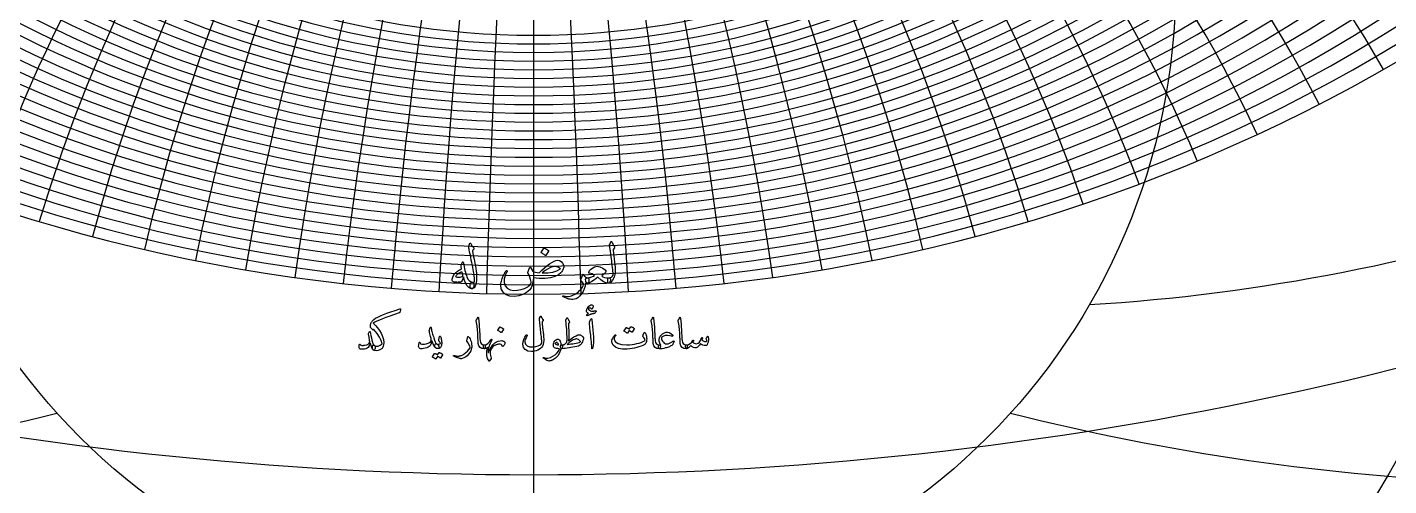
# Model space of a CAD drawing. Header units: millimetres. Extents: x -256 to 256, y -256 to 260.
# Drawn here: x -84.4 to 142.5, y -83.7 to -7.3 of the extents above; entities that cross this region are included whole.
import ezdxf

# ---------------------------------------------------------------- set-up
doc = ezdxf.new("R2010")
doc.units = ezdxf.units.MM
for name, color, linetype in [('CUT_OUTER', 1, 'Continuous'), ('ENGRAVE', 7, 'Continuous'), ('ENGRAVE_FINE', 8, 'Continuous'), ('TEXT', 5, 'Continuous')]:
    doc.layers.add(name, color=color, linetype=linetype)

msp = doc.modelspace()

# ---------------------------------------------------------------- linework, layer by layer
at = {"layer": 'CUT_OUTER'}
msp.add_arc((0, 0), 256.05, 91.4063, 88.5938, dxfattribs=at)
at = {"layer": 'ENGRAVE'}
msp.add_lwpolyline([(0, -252.2), (0, 252.2)], dxfattribs=at)
for radius in [252.2, 164.25, 106.97]:
    msp.add_circle((0, 0), radius, dxfattribs=at)
for centre, radius, start, end in [((0, 135.06), 149.43, 145.2034, 34.7966), ((0, 146.95), 168.57, 164.0746, 15.9254), ((0, 161.64), 190.6, 178.9302, 1.0698), ((0, 180.06), 216.47, 191.6021, 348.3979), ((0, 203.63), 247.64, 202.8645, 337.1355), ((0, 234.57), 286.36, 213.1288, 326.8712), ((72.49, 270.52), 324.68, 273.5544, 303.6088), ((-174.32, 301.92), 385.39, 260.2041, 284.2476), ((174.32, 301.92), 385.39, 255.7524, 279.7959)]:
    msp.add_arc(centre, radius, start, end, dxfattribs=at)
at = {"layer": 'ENGRAVE_FINE'}
for centre, radius, start, end in [((-2291.87, -115.01), 2300.62, 1.5774, 9.16316), ((-2291.87, -115.01), 2300.62, 1.5774, 9.16316), ((2291.87, -115.01), 2300.62, 170.83684, 178.4226), ((2291.87, -115.01), 2300.62, 170.83684, 178.4226), ((-1137.16, -115.01), 1154.71, 3.16021, 18.36487), ((-1137.16, -115.01), 1154.71, 3.16021, 18.36487), ((1137.16, -115.01), 1154.71, 161.63513, 176.83979), ((1137.16, -115.01), 1154.71, 161.63513, 176.83979), ((-748.32, -115.01), 774.72, 4.75395, 27.64455), ((-748.32, -115.01), 774.72, 4.75395, 27.64455), ((748.32, -115.01), 774.72, 152.35545, 175.24605), ((748.32, -115.01), 774.72, 152.35545, 175.24605), ((0, 127.12), 135.73, 122.7577, 57.2423), ((0, 128.99), 139.04, 129.6118, 50.3882), ((-550.9, -115.01), 586.26, 6.36424, 37.04325), ((-550.9, -115.01), 586.26, 6.36424, 37.04325), ((550.9, -115.01), 586.26, 142.95675, 173.63576), ((550.9, -115.01), 586.26, 142.95675, 173.63576), ((0, 130.94), 142.42, 135.4246, 44.5754), ((-430, -115.01), 474.45, 7.9969, 46.6044), ((-430, -115.01), 474.45, 7.9969, 46.6044), ((430, -115.01), 474.45, 133.3956, 172.0031), ((430, -115.01), 474.45, 133.3956, 172.0031), ((0, 132.96), 145.88, 140.558, 39.442), ((-347.3, -115.01), 401.03, 9.6582, 56.3745), ((-347.3, -115.01), 401.03, 9.6582, 56.3745), ((347.3, -115.01), 401.03, 123.6255, 170.3418), ((347.3, -115.01), 401.03, 123.6255, 170.3418), ((0, 137.25), 153.06, 149.4763, 30.5237), ((0, 139.53), 156.79, 153.4529, 26.5471), ((-286.36, -115.01), 349.58, 11.3546, 66.4028), ((-286.36, -115.01), 349.58, 11.3546, 66.4028), ((286.36, -115.01), 349.58, 113.5972, 168.6454), ((286.36, -115.01), 349.58, 113.5972, 168.6454), ((0, 141.9), 160.61, 157.1869, 22.8131), ((0, 144.37), 164.54, 160.7175, 19.2825), ((-238.96, -115.01), 311.94, 13.0932, 76.741), ((-238.96, -115.01), 311.94, 13.0932, 76.741), ((238.96, -115.01), 311.94, 103.259, 166.9068), ((238.96, -115.01), 311.94, 103.259, 166.9068), ((0, 149.64), 172.72, 167.2813, 12.7187), ((0, 152.44), 176.99, 170.3564, 9.6436), ((0, 155.37), 181.39, 173.3149, 6.6851), ((0, 158.44), 185.92, 176.1693, 3.8307), ((-200.51, -115.01), 283.57, 14.8815, 87.4409), ((-200.51, -115.01), 283.57, 14.8815, 87.4409), ((200.51, -115.01), 283.57, 92.5591, 165.1185), ((200.51, -115.01), 283.57, 92.5591, 165.1185), ((0, 164.99), 195.43, 181.6065, 358.3935), ((0, 168.49), 200.42, 184.2056, 355.7944), ((0, 172.17), 205.58, 186.7342, 353.2658), ((-168.25, -115.01), 261.75, 16.7281, 98.5498), ((-168.25, -115.01), 261.75, 16.7281, 98.5498), ((168.25, -115.01), 261.75, 81.4502, 163.2719), ((168.25, -115.01), 261.75, 81.4502, 163.2719), ((0, 176.02), 210.93, 189.1981, 350.8019), ((-140.4, -115.01), 244.78, 18.6422, 110.1009), ((-140.4, -115.01), 244.78, 18.6422, 110.1009), ((0, 184.31), 222.23, 193.9508, 346.0492), ((140.4, -115.01), 244.78, 69.8991, 161.3578), ((140.4, -115.01), 244.78, 69.8991, 161.3578), ((0, 188.77), 228.2, 196.2481, 343.7519), ((0, 193.47), 234.42, 198.4974, 341.5026), ((-115.77, -115.01), 231.53, 20.6341, 122.0977), ((-115.77, -115.01), 231.53, 20.6341, 122.0977), ((115.77, -115.01), 231.53, 57.9023, 159.3659), ((115.77, -115.01), 231.53, 57.9023, 159.3659), ((0, 198.41), 240.89, 200.702, 339.298), ((-93.5, -115.01), 221.24, 22.7154, 127.3365), ((-93.5, -115.01), 221.24, 22.7154, 127.3365), ((93.5, -115.01), 221.24, 52.6635, 157.2846), ((93.5, -115.01), 221.24, 52.6635, 157.2846), ((0, 209.14), 254.69, 204.9876, 335.0124), ((-72.98, -115.01), 213.38, 24.8995, 131.5166), ((-72.98, -115.01), 213.38, 24.8995, 131.5166), ((72.98, -115.01), 213.38, 48.4834, 155.1005), ((72.98, -115.01), 213.38, 48.4834, 155.1005), ((0, 214.96), 262.06, 207.0736, 332.9264), ((-53.73, -115.01), 207.59, 27.2013, 135.324), ((-53.73, -115.01), 207.59, 27.2013, 135.324), ((53.73, -115.01), 207.59, 44.676, 152.7987), ((53.73, -115.01), 207.59, 44.676, 152.7987), ((0, 221.12), 269.77, 209.1245, 330.8755), ((-35.36, -115.01), 203.61, 29.6381, 138.8117), ((-35.36, -115.01), 203.61, 29.6381, 138.8117), ((35.36, -115.01), 203.61, 41.1883, 150.3619), ((35.36, -115.01), 203.61, 41.1883, 150.3619), ((-17.54, -115.01), 201.28, 32.2299, 142.0245), ((-17.54, -115.01), 201.28, 32.2299, 142.0245), ((17.54, -115.01), 201.28, 37.9755, 147.7701), ((17.54, -115.01), 201.28, 37.9755, 147.7701), ((0, 227.65), 277.86, 211.1423, 328.8577), ((0, 508.57), 590.46, 244.85831, 295.14169)]:
    msp.add_arc(centre, radius, start, end, dxfattribs=at)
at = {"layer": 'TEXT'}
for points in [[(12.65, -43.55), (12.72, -43.39), (12.77, -43.27), (12.81, -43.17), (12.83, -43.11), (12.84, -43.08), (12.87, -43.05), (12.89, -43.03), (12.92, -43.03), (12.96, -43.03), (12.99, -43.05), (13.01, -43.08), (13.03, -43.12), (13.11, -43.33), (13.21, -43.52), (13.32, -43.68), (13.45, -43.83), (13.48, -43.88), (13.49, -43.93), (13.48, -43.99), (13.44, -44.05), (13.22, -44.35), (13.24, -44.49), (13.25, -44.62), (13.27, -44.75), (13.28, -44.88), (13.3, -45), (13.31, -45.12), (13.33, -45.24), (13.34, -45.36), (13.47, -46.45), (13.56, -47.3), (13.59, -47.91), (13.56, -48.28), (13.38, -48.96), (13.14, -49.47), (12.85, -49.79), (12.5, -49.94), (12.49, -49.94), (12.48, -49.94), (12.47, -49.94), (12.46, -49.94), (12.4, -49.88), (12.37, -49.76), (12.35, -49.56), (12.35, -49.3), (12.36, -49.2), (12.39, -49.13), (12.43, -49.08), (12.5, -49.07), (12.74, -49.02), (12.95, -48.93), (13.11, -48.8), (13.23, -48.63), (13.23, -48.43), (13.21, -48.2), (13.19, -47.94), (13.16, -47.65), (13.13, -47.34), (13.09, -47), (13.04, -46.64), (12.99, -46.25), (12.95, -45.87), (12.9, -45.52), (12.86, -45.22), (12.83, -44.95), (12.8, -44.73), (12.77, -44.54), (12.75, -44.39), (12.74, -44.28), (12.64, -43.72), (12.64, -43.67), (12.64, -43.62), (12.65, -43.58), (12.65, -43.55)], [(-10.69, -43.37), (-10.67, -43.32), (-10.65, -43.29), (-10.62, -43.27), (-10.58, -43.26), (-10.55, -43.27), (-10.52, -43.28), (-10.5, -43.31), (-10.48, -43.35), (-10.39, -43.54), (-10.29, -43.72), (-10.17, -43.87), (-10.03, -44), (-9.99, -44.05), (-9.97, -44.11), (-9.98, -44.18), (-10.01, -44.26), (-10.04, -44.3), (-10.06, -44.33), (-10.09, -44.37), (-10.11, -44.41), (-10.14, -44.45), (-10.16, -44.49), (-10.19, -44.53), (-10.21, -44.57), (-10.21, -44.66), (-10.16, -44.92), (-10.08, -45.35), (-9.95, -45.95), (-9.88, -46.28), (-9.82, -46.59), (-9.76, -46.88), (-9.71, -47.15), (-9.67, -47.39), (-9.63, -47.62), (-9.6, -47.83), (-9.58, -48.01), (-9.56, -48.19), (-9.54, -48.36), (-9.53, -48.53), (-9.53, -48.71), (-9.52, -48.88), (-9.53, -49.06), (-9.53, -49.24), (-9.54, -49.41), (-9.6, -50.01), (-9.74, -50.45), (-9.94, -50.73), (-10.2, -50.86), (-10.34, -50.86), (-10.44, -50.82), (-10.52, -50.74), (-10.57, -50.62), (-10.6, -50.48), (-10.6, -50.34), (-10.58, -50.2), (-10.53, -50.05), (-10.47, -49.92), (-10.4, -49.83), (-10.33, -49.78), (-10.24, -49.77), (-10.18, -49.78), (-10.12, -49.78), (-10.07, -49.78), (-10.03, -49.79), (-9.99, -49.79), (-9.95, -49.79), (-9.93, -49.78), (-9.9, -49.77), (-9.86, -49.63), (-9.85, -49.41), (-9.86, -49.12), (-9.9, -48.75), (-9.94, -48.53), (-9.98, -48.28), (-10.03, -47.99), (-10.09, -47.68), (-10.16, -47.33), (-10.23, -46.95), (-10.31, -46.53), (-10.4, -46.09), (-10.49, -45.65), (-10.56, -45.26), (-10.63, -44.93), (-10.69, -44.65), (-10.74, -44.43), (-10.77, -44.26), (-10.8, -44.14), (-10.81, -44.07), (-10.83, -43.99), (-10.83, -43.9), (-10.81, -43.8), (-10.79, -43.7), (-10.77, -43.64), (-10.75, -43.59), (-10.74, -43.55), (-10.72, -43.51), (-10.71, -43.47), (-10.7, -43.43), (-10.69, -43.4), (-10.69, -43.37)], [(1.7, -44.12), (1.71, -44.11), (1.73, -44.1), (1.75, -44.1), (1.78, -44.1), (1.96, -44.18), (2.14, -44.27), (2.31, -44.38), (2.46, -44.51), (2.48, -44.53), (2.48, -44.55), (2.48, -44.57), (2.47, -44.59), (2.02, -45.32), (2, -45.34), (1.98, -45.34), (1.95, -45.33), (1.92, -45.31), (1.89, -45.29), (1.85, -45.26), (1.79, -45.22), (1.72, -45.18), (1.63, -45.12), (1.52, -45.05), (1.39, -44.97), (1.24, -44.89), (1.22, -44.87), (1.21, -44.86), (1.21, -44.84), (1.22, -44.83)], [(-11.14, -48.91), (-10.98, -49.26), (-10.77, -49.52), (-10.52, -49.69), (-10.23, -49.77), (-10.15, -49.8), (-10.09, -49.85), (-10.04, -49.94), (-10.01, -50.06), (-10, -50.13), (-10, -50.19), (-9.99, -50.26), (-9.99, -50.32), (-9.99, -50.39), (-10, -50.46), (-10.01, -50.53), (-10.03, -50.6), (-10.07, -50.71), (-10.11, -50.79), (-10.15, -50.84), (-10.2, -50.87), (-10.37, -50.87), (-10.52, -50.84), (-10.67, -50.78), (-10.81, -50.69), (-11.09, -50.41), (-11.33, -50.01), (-11.54, -49.5), (-11.7, -48.88), (-11.8, -49.25), (-11.91, -49.52), (-12.03, -49.7), (-12.17, -49.77), (-12.24, -49.79), (-12.32, -49.8), (-12.41, -49.81), (-12.49, -49.81), (-12.59, -49.81), (-12.68, -49.82), (-12.79, -49.81), (-12.9, -49.81), (-13.09, -49.8), (-13.25, -49.78), (-13.36, -49.75), (-13.42, -49.71), (-13.52, -49.61), (-13.58, -49.51), (-13.6, -49.4), (-13.58, -49.29), (-13.46, -48.95), (-13.35, -48.68), (-13.26, -48.49), (-13.19, -48.38), (-13.08, -48.27), (-12.97, -48.16), (-12.84, -48.06), (-12.7, -47.95), (-12.55, -47.85), (-12.39, -47.75), (-12.21, -47.66), (-12.02, -47.57), (-12.08, -47.18), (-12.09, -47.13), (-12.09, -47.09), (-12.09, -47.05), (-12.1, -47.01), (-12.1, -46.98), (-12.1, -46.95), (-12.09, -46.93), (-12.08, -46.91), (-11.89, -46.45), (-11.85, -46.39), (-11.81, -46.4), (-11.77, -46.46), (-11.72, -46.59), (-11.67, -46.92), (-11.61, -47.24), (-11.54, -47.55), (-11.47, -47.85), (-11.39, -48.13), (-11.31, -48.4), (-11.23, -48.66), (-11.14, -48.91)], [(3.96, -46.13), (4.3, -46.18), (4.59, -46.34), (4.82, -46.61), (5.01, -46.99), (5.03, -47.13), (5.01, -47.29), (4.96, -47.47), (4.87, -47.66), (4.77, -47.85), (4.68, -48.01), (4.6, -48.13), (4.52, -48.22), (4.1, -48.57), (3.53, -48.84), (2.8, -49.04), (1.93, -49.15), (1.41, -49.18), (0.9, -49.17), (0.42, -49.12), (-0.03, -49.04), (-0.14, -49.75), (-0.28, -50.32), (-0.45, -50.75), (-0.65, -51.04), (-1.18, -51.49), (-1.79, -51.83), (-2.46, -52.05), (-3.21, -52.15), (-4, -52.12), (-4.62, -51.89), (-5.09, -51.47), (-5.4, -50.87), (-5.43, -50.77), (-5.45, -50.67), (-5.47, -50.57), (-5.48, -50.46), (-5.49, -50.35), (-5.49, -50.24), (-5.48, -50.12), (-5.46, -50), (-5.43, -49.79), (-5.39, -49.59), (-5.33, -49.38), (-5.27, -49.18), (-5.2, -48.98), (-5.12, -48.78), (-5.03, -48.59), (-4.93, -48.41), (-4.89, -48.33), (-4.84, -48.26), (-4.8, -48.19), (-4.76, -48.13), (-4.72, -48.07), (-4.68, -48.01), (-4.65, -47.96), (-4.61, -47.9), (-4.59, -47.88), (-4.56, -47.86), (-4.53, -47.85), (-4.5, -47.86), (-4.47, -47.87), (-4.45, -47.88), (-4.44, -47.9), (-4.43, -47.92), (-4.42, -47.95), (-4.43, -47.98), (-4.43, -48.01), (-4.45, -48.04), (-4.52, -48.15), (-4.58, -48.27), (-4.65, -48.39), (-4.71, -48.53), (-4.83, -48.89), (-4.91, -49.23), (-4.94, -49.54), (-4.92, -49.84), (-4.74, -50.4), (-4.41, -50.81), (-3.93, -51.07), (-3.3, -51.17), (-2.7, -51.14), (-2.11, -51.02), (-1.54, -50.82), (-0.98, -50.54), (-0.81, -50.42), (-0.67, -50.27), (-0.55, -50.1), (-0.45, -49.91), (-0.44, -49.88), (-0.43, -49.85), (-0.43, -49.81), (-0.44, -49.76), (-0.53, -49.33), (-0.64, -48.95), (-0.77, -48.62), (-0.93, -48.35), (-0.97, -48.3), (-0.98, -48.26), (-0.99, -48.22), (-0.98, -48.19), (-0.68, -47.39), (-0.64, -47.33), (-0.6, -47.31), (-0.56, -47.32), (-0.52, -47.36), (-0.16, -47.97), (0.03, -48.06), (0.28, -48.13), (0.58, -48.18), (0.93, -48.2), (1.36, -47.79), (1.78, -47.41), (2.2, -47.06), (2.63, -46.74), (3.03, -46.48), (3.39, -46.29), (3.7, -46.17), (3.96, -46.13)], [(4.44, -47.57), (4.14, -47.34), (3.83, -47.2), (3.51, -47.16), (3.17, -47.2), (2.8, -47.33), (2.39, -47.54), (1.91, -47.84), (1.39, -48.21), (2.35, -48.22), (3.17, -48.11), (3.87, -47.89), (4.44, -47.57)], [(12.5, -49.07), (12.64, -49.09), (12.74, -49.15), (12.79, -49.26), (12.79, -49.4), (12.74, -49.63), (12.68, -49.8), (12.6, -49.9), (12.5, -49.94), (12.05, -49.9), (11.61, -49.72), (11.16, -49.4), (10.71, -48.94), (10.14, -49.38), (9.66, -49.69), (9.27, -49.88), (8.96, -49.94), (8.85, -49.91), (8.77, -49.85), (8.7, -49.73), (8.66, -49.57), (8.64, -49.36), (8.69, -49.2), (8.79, -49.1), (8.96, -49.07), (9.11, -49.05), (9.25, -49.03), (9.4, -48.99), (9.54, -48.95), (9.68, -48.9), (9.82, -48.83), (9.96, -48.76), (10.1, -48.67), (9.93, -48.53), (9.73, -48.42), (9.49, -48.34), (9.22, -48.28), (9.19, -48.27), (9.18, -48.25), (9.17, -48.22), (9.17, -48.18), (9.22, -48.03), (9.31, -47.86), (9.47, -47.68), (9.67, -47.49), (10.1, -47.23), (10.56, -47.14), (11.04, -47.21), (11.54, -47.44), (11.75, -47.59), (11.9, -47.74), (11.99, -47.88), (12, -48.02), (11.95, -48.17), (11.82, -48.34), (11.61, -48.52), (11.33, -48.72), (11.53, -48.87), (11.79, -48.98), (12.12, -49.04), (12.5, -49.07)], [(-11.93, -48.07), (-12, -48.09), (-12.07, -48.11), (-12.14, -48.14), (-12.22, -48.17), (-12.3, -48.2), (-12.38, -48.24), (-12.46, -48.28), (-12.54, -48.33), (-12.62, -48.38), (-12.69, -48.43), (-12.76, -48.49), (-12.83, -48.55), (-12.89, -48.62), (-12.94, -48.69), (-12.99, -48.76), (-13.03, -48.83), (-12.81, -48.93), (-12.55, -48.97), (-12.26, -48.95), (-11.94, -48.86), (-11.89, -48.83), (-11.85, -48.77), (-11.83, -48.69), (-11.82, -48.58)], [(7.86, -49.34), (8.16, -48.56), (8.2, -48.5), (8.23, -48.47), (8.26, -48.47), (8.29, -48.5), (8.37, -48.64), (8.45, -48.76), (8.52, -48.85), (8.6, -48.93), (8.68, -48.99), (8.77, -49.03), (8.86, -49.06), (8.97, -49.07), (9.07, -49.09), (9.14, -49.17), (9.18, -49.31), (9.2, -49.49), (9.18, -49.68), (9.14, -49.82), (9.07, -49.9), (8.97, -49.94), (8.89, -49.94), (8.81, -49.94), (8.73, -49.94), (8.65, -49.94), (8.63, -49.94), (8.62, -49.95), (8.61, -49.97), (8.6, -50), (8.55, -50.45), (8.42, -50.9), (8.22, -51.33), (7.94, -51.75), (7.63, -52.11), (7.33, -52.38), (7.05, -52.55), (6.77, -52.63), (6.51, -52.65), (6.27, -52.65), (6.05, -52.63), (5.86, -52.6), (5.76, -52.57), (5.66, -52.54), (5.55, -52.5), (5.44, -52.46), (5.32, -52.42), (5.19, -52.36), (5.06, -52.3), (4.92, -52.23), (4.89, -52.21), (4.86, -52.2), (4.84, -52.18), (4.83, -52.15), (4.83, -52.12), (4.83, -52.1), (4.84, -52.08), (4.85, -52.07), (4.87, -52.05), (4.9, -52.05), (4.92, -52.05), (4.95, -52.06), (5.25, -52.12), (5.54, -52.15), (5.81, -52.15), (6.05, -52.11), (6.3, -52.05), (6.54, -51.96), (6.77, -51.85), (7, -51.72), (7.22, -51.57), (7.44, -51.39), (7.65, -51.2), (7.86, -50.98), (8.02, -50.78), (8.15, -50.59), (8.24, -50.39), (8.3, -50.2), (8.28, -50.06), (8.21, -49.91), (8.08, -49.73), (7.9, -49.54), (7.87, -49.5), (7.85, -49.45), (7.85, -49.4), (7.86, -49.34)], [(-22.33, -54.24), (-22.25, -54.23), (-22.21, -54.24), (-22.19, -54.29), (-22.2, -54.38), (-22.27, -54.7), (-22.3, -54.78), (-22.33, -54.84), (-22.36, -54.89), (-22.41, -54.91), (-23.22, -55.18), (-23.96, -55.43), (-24.62, -55.67), (-25.21, -55.89), (-25.71, -56.1), (-26.14, -56.29), (-26.48, -56.46), (-26.75, -56.63), (-26.37, -56.99), (-26.03, -57.39), (-25.73, -57.82), (-25.45, -58.3), (-25.2, -58.85), (-25.05, -59.36), (-24.99, -59.83), (-25.02, -60.26), (-25.07, -60.45), (-25.13, -60.61), (-25.2, -60.73), (-25.28, -60.82), (-25.62, -61.05), (-25.95, -61.19), (-26.27, -61.24), (-26.57, -61.18), (-26.7, -61.12), (-26.8, -61.01), (-26.86, -60.86), (-26.89, -60.66), (-26.89, -60.51), (-26.86, -60.39), (-26.81, -60.32), (-26.74, -60.28), (-26.7, -60.29), (-26.65, -60.3), (-26.6, -60.32), (-26.53, -60.36), (-26.25, -60.45), (-25.94, -60.43), (-25.61, -60.3), (-25.25, -60.05), (-25.41, -59.5), (-25.69, -58.93), (-26.09, -58.32), (-26.62, -57.68), (-26.63, -57.67), (-26.65, -57.67), (-26.66, -57.67), (-26.68, -57.69), (-26.76, -57.75), (-26.78, -57.76), (-26.8, -57.77), (-26.82, -57.76), (-26.84, -57.74), (-27.19, -57.35), (-27.2, -57.32), (-27.2, -57.25), (-27.2, -57.15), (-27.19, -57), (-27.18, -56.85), (-27.16, -56.72), (-27.13, -56.63), (-27.1, -56.55), (-27.05, -56.46), (-27, -56.38), (-26.94, -56.3), (-26.89, -56.23), (-26.83, -56.16), (-26.77, -56.1), (-26.71, -56.05), (-26.65, -56), (-26.36, -55.8), (-25.99, -55.6), (-25.55, -55.39), (-25.05, -55.18), (-24.47, -54.96), (-23.83, -54.72), (-23.11, -54.49), (-22.33, -54.24)], [(10.14, -54.99), (10.04, -55.01), (9.96, -55.03), (9.88, -55.04), (9.8, -55.06), (9.74, -55.07), (9.68, -55.09), (9.62, -55.1), (9.58, -55.12), (9.54, -55.13), (9.48, -55.15), (9.42, -55.18), (9.35, -55.21), (9.27, -55.24), (9.18, -55.28), (9.08, -55.32), (8.97, -55.37), (8.93, -55.39), (8.89, -55.39), (8.86, -55.37), (8.83, -55.34), (8.82, -55.27), (8.86, -55.19), (8.96, -55.09), (9.12, -54.99), (9, -54.92), (8.91, -54.84), (8.84, -54.77), (8.81, -54.68), (8.8, -54.52), (8.84, -54.35), (8.93, -54.16), (9.06, -53.96), (9.21, -53.78), (9.37, -53.66), (9.54, -53.59), (9.7, -53.58), (9.8, -53.6), (9.86, -53.65), (9.9, -53.73), (9.9, -53.83), (9.88, -53.93), (9.86, -54.03), (9.82, -54.12), (9.77, -54.2), (9.72, -54.26), (9.68, -54.28), (9.63, -54.28), (9.6, -54.24), (9.55, -54.18), (9.5, -54.14), (9.44, -54.11), (9.38, -54.1), (9.31, -54.1), (9.25, -54.12), (9.2, -54.14), (9.15, -54.19), (9.12, -54.24), (9.11, -54.29), (9.12, -54.33), (9.16, -54.38), (9.29, -54.48), (9.46, -54.55), (9.65, -54.6), (9.87, -54.62), (9.89, -54.62), (9.91, -54.61), (9.94, -54.61), (9.96, -54.61), (9.99, -54.6), (10.02, -54.59), (10.05, -54.59), (10.09, -54.58), (10.13, -54.57), (10.16, -54.57), (10.19, -54.56), (10.22, -54.55), (10.24, -54.55), (10.26, -54.55), (10.28, -54.54), (10.3, -54.54), (10.33, -54.55), (10.35, -54.56), (10.37, -54.57), (10.39, -54.59), (10.39, -54.62), (10.4, -54.64), (10.4, -54.66), (10.39, -54.67), (10.32, -54.81), (10.26, -54.9), (10.2, -54.97), (10.14, -54.99)], [(-9.33, -55.66), (-9.31, -55.64), (-9.3, -55.62), (-9.29, -55.62), (-9.28, -55.62), (-9.26, -55.63), (-9.24, -55.66), (-9.23, -55.7), (-9.22, -55.77), (-9.16, -56.31), (-9.11, -56.81), (-9.07, -57.27), (-9.04, -57.69), (-9.03, -58.05), (-9.01, -58.37), (-9, -58.66), (-8.98, -58.91), (-8.97, -59.12), (-8.96, -59.29), (-8.95, -59.42), (-8.95, -59.52), (-8.88, -59.82), (-8.74, -60.03), (-8.52, -60.17), (-8.22, -60.23), (-8.14, -60.26), (-8.09, -60.31), (-8.06, -60.39), (-8.07, -60.5), (-8.11, -60.67), (-8.14, -60.79), (-8.18, -60.86), (-8.22, -60.89), (-8.64, -60.83), (-8.95, -60.67), (-9.15, -60.39), (-9.24, -60), (-9.25, -59.82), (-9.27, -59.63), (-9.28, -59.44), (-9.29, -59.26), (-9.3, -59.07), (-9.3, -58.88), (-9.31, -58.69), (-9.32, -58.51), (-9.33, -58.15), (-9.35, -57.82), (-9.38, -57.54), (-9.41, -57.28), (-9.44, -57.04), (-9.48, -56.78), (-9.53, -56.51), (-9.58, -56.22), (-9.59, -56.17), (-9.59, -56.12), (-9.58, -56.08), (-9.56, -56.04)], [(1.11, -55.49), (1.12, -55.46), (1.14, -55.45), (1.16, -55.44), (1.18, -55.44), (1.21, -55.44), (1.23, -55.45), (1.24, -55.47), (1.26, -55.5), (1.32, -55.67), (1.4, -55.81), (1.47, -55.93), (1.55, -56.03), (1.58, -56.07), (1.58, -56.11), (1.57, -56.15), (1.55, -56.21), (1.53, -56.23), (1.51, -56.25), (1.5, -56.28), (1.48, -56.3), (1.47, -56.32), (1.45, -56.34), (1.44, -56.36), (1.43, -56.37), (1.41, -56.4), (1.4, -56.43), (1.39, -56.47), (1.39, -56.52), (1.39, -56.64), (1.41, -56.78), (1.42, -56.93), (1.44, -57.09), (1.46, -57.26), (1.48, -57.44), (1.5, -57.63), (1.52, -57.84), (1.55, -58.04), (1.58, -58.24), (1.6, -58.42), (1.61, -58.58), (1.63, -58.74), (1.64, -58.88), (1.65, -59.02), (1.66, -59.14), (1.67, -59.5), (1.64, -59.84), (1.57, -60.16), (1.47, -60.47), (1.36, -60.64), (1.2, -60.81), (0.98, -60.96), (0.7, -61.1), (0.4, -61.21), (0.12, -61.29), (-0.14, -61.34), (-0.38, -61.35), (-1, -61.27), (-1.44, -61.04), (-1.7, -60.66), (-1.79, -60.13), (-1.76, -59.74), (-1.66, -59.36), (-1.49, -58.98), (-1.24, -58.62), (-1.22, -58.59), (-1.2, -58.58), (-1.18, -58.58), (-1.16, -58.58), (-1.14, -58.59), (-1.12, -58.6), (-1.11, -58.61), (-1.1, -58.63), (-1.1, -58.65), (-1.1, -58.68), (-1.11, -58.7), (-1.12, -58.72), (-1.28, -59.05), (-1.4, -59.32), (-1.46, -59.55), (-1.47, -59.73), (-1.35, -60.12), (-1.09, -60.39), (-0.69, -60.55), (-0.15, -60.58), (0.34, -60.53), (0.76, -60.41), (1.1, -60.21), (1.37, -59.95), (1.37, -59.82), (1.36, -59.68), (1.34, -59.51), (1.32, -59.32), (1.3, -59.1), (1.27, -58.87), (1.24, -58.61), (1.2, -58.33), (1.17, -58.04), (1.14, -57.76), (1.1, -57.48), (1.07, -57.21), (1.05, -56.94), (1.02, -56.67), (1, -56.41), (0.98, -56.15), (0.95, -55.91), (0.95, -55.88), (0.96, -55.85), (0.96, -55.83), (0.97, -55.81)], [(5.54, -55.75), (5.56, -55.73), (5.57, -55.72), (5.58, -55.71), (5.6, -55.71), (5.61, -55.72), (5.62, -55.73), (5.64, -55.75), (5.65, -55.77), (5.69, -55.87), (5.74, -55.96), (5.78, -56.04), (5.82, -56.12), (5.85, -56.19), (5.89, -56.25), (5.93, -56.3), (5.96, -56.34), (5.98, -56.37), (5.99, -56.41), (5.98, -56.44), (5.96, -56.48), (5.81, -56.66), (5.8, -56.69), (5.78, -56.73), (5.78, -56.77), (5.78, -56.82), (5.8, -57.16), (5.82, -57.46), (5.84, -57.72), (5.85, -57.94), (5.86, -58.12), (5.87, -58.26), (5.87, -58.36), (5.87, -58.42), (5.87, -58.6), (5.87, -58.76), (5.86, -58.92), (5.85, -59.07), (5.83, -59.21), (5.82, -59.34), (5.8, -59.47), (5.78, -59.58), (6.27, -59.2), (6.7, -58.91), (7.06, -58.71), (7.35, -58.59), (7.48, -58.56), (7.6, -58.55), (7.7, -58.56), (7.8, -58.58), (7.92, -58.65), (8.04, -58.75), (8.16, -58.89), (8.27, -59.07), (8.28, -59.12), (8.29, -59.17), (8.29, -59.22), (8.27, -59.28), (8.2, -59.51), (8.12, -59.72), (8.02, -59.92), (7.9, -60.11), (7.79, -60.23), (7.64, -60.34), (7.44, -60.43), (7.19, -60.5), (6.86, -60.58), (6.54, -60.64), (6.21, -60.7), (5.89, -60.75), (5.57, -60.8), (5.25, -60.84), (4.94, -60.87), (4.63, -60.89), (4.6, -60.88), (4.56, -60.85), (4.53, -60.8), (4.51, -60.73), (4.48, -60.64), (4.47, -60.56), (4.47, -60.48), (4.48, -60.4), (4.5, -60.33), (4.53, -60.28), (4.57, -60.25), (4.63, -60.23), (4.7, -60.23), (4.77, -60.22), (4.84, -60.22), (4.9, -60.21), (4.96, -60.21), (5.01, -60.2), (5.06, -60.19), (5.11, -60.19), (5.52, -59.8), (5.52, -59.78), (5.52, -59.76), (5.53, -59.73), (5.53, -59.7), (5.53, -59.66), (5.54, -59.62), (5.54, -59.57), (5.55, -59.52), (5.55, -59.47), (5.55, -59.41), (5.55, -59.34), (5.55, -59.27), (5.55, -59.2), (5.55, -59.12), (5.55, -59.05), (5.55, -58.96), (5.55, -58.87), (5.55, -58.76), (5.54, -58.63), (5.54, -58.48), (5.53, -58.32), (5.52, -58.14), (5.51, -57.94), (5.49, -57.73), (5.46, -57.26), (5.43, -56.88), (5.41, -56.61), (5.39, -56.43), (5.37, -56.32), (5.35, -56.23), (5.35, -56.17), (5.35, -56.14), (5.37, -56.08), (5.39, -56.02), (5.42, -55.97), (5.44, -55.92), (5.46, -55.88), (5.49, -55.83), (5.51, -55.79), (5.54, -55.75)], [(9.48, -56.02), (9.55, -55.89), (9.6, -55.84), (9.65, -55.88), (9.68, -56.01), (9.84, -57.79), (9.94, -58.88), (9.96, -59.75), (9.91, -60.4), (9.78, -60.84), (9.75, -60.87), (9.73, -60.89), (9.71, -60.89), (9.7, -60.88), (9.68, -60.86), (9.68, -60.83), (9.67, -60.8), (9.67, -60.76), (9.67, -60.44), (9.65, -60.11), (9.62, -59.76), (9.58, -59.38), (9.57, -59.29), (9.54, -59.03), (9.49, -58.6), (9.43, -58.01), (9.27, -56.69), (9.26, -56.62), (9.27, -56.56), (9.28, -56.5), (9.3, -56.45)], [(19.84, -55.66), (19.86, -55.64), (19.87, -55.62), (19.88, -55.62), (19.89, -55.62), (19.91, -55.63), (19.93, -55.66), (19.94, -55.7), (19.95, -55.77), (20.01, -56.31), (20.06, -56.81), (20.1, -57.27), (20.13, -57.69), (20.14, -58.05), (20.16, -58.37), (20.17, -58.66), (20.19, -58.91), (20.2, -59.12), (20.21, -59.29), (20.22, -59.42), (20.22, -59.52), (20.29, -59.82), (20.43, -60.03), (20.65, -60.17), (20.95, -60.23), (21.03, -60.26), (21.08, -60.31), (21.11, -60.39), (21.1, -60.5), (21.07, -60.67), (21.03, -60.79), (20.99, -60.86), (20.95, -60.89), (20.53, -60.83), (20.22, -60.67), (20.02, -60.39), (19.93, -60), (19.92, -59.82), (19.9, -59.63), (19.89, -59.44), (19.88, -59.26), (19.87, -59.07), (19.87, -58.88), (19.86, -58.69), (19.85, -58.51), (19.84, -58.15), (19.82, -57.82), (19.79, -57.54), (19.76, -57.28), (19.73, -57.04), (19.69, -56.78), (19.64, -56.51), (19.59, -56.22), (19.58, -56.17), (19.58, -56.12), (19.59, -56.08), (19.61, -56.04)], [(24.34, -55.66), (24.35, -55.64), (24.36, -55.62), (24.38, -55.62), (24.39, -55.62), (24.4, -55.63), (24.42, -55.66), (24.43, -55.7), (24.45, -55.77), (24.5, -56.31), (24.55, -56.81), (24.59, -57.27), (24.62, -57.69), (24.64, -58.05), (24.65, -58.37), (24.67, -58.66), (24.68, -58.91), (24.69, -59.12), (24.7, -59.29), (24.71, -59.42), (24.71, -59.52), (24.78, -59.82), (24.92, -60.03), (25.14, -60.17), (25.44, -60.23), (25.52, -60.26), (25.58, -60.31), (25.6, -60.39), (25.59, -60.5), (25.56, -60.67), (25.52, -60.79), (25.48, -60.86), (25.44, -60.89), (25.02, -60.83), (24.71, -60.67), (24.51, -60.39), (24.42, -60), (24.41, -59.82), (24.4, -59.63), (24.39, -59.44), (24.38, -59.26), (24.37, -59.07), (24.36, -58.88), (24.35, -58.69), (24.34, -58.51), (24.33, -58.15), (24.31, -57.82), (24.29, -57.54), (24.26, -57.28), (24.22, -57.04), (24.18, -56.78), (24.13, -56.51), (24.08, -56.22), (24.08, -56.17), (24.08, -56.12), (24.09, -56.08), (24.1, -56.04)], [(-26.73, -61.1), (-26.87, -60.95), (-27, -60.72), (-27.11, -60.41), (-27.2, -60.01), (-27.22, -59.97), (-27.23, -59.96), (-27.26, -59.99), (-27.28, -60.05), (-27.31, -60.11), (-27.33, -60.17), (-27.35, -60.24), (-27.38, -60.3), (-27.41, -60.36), (-27.44, -60.41), (-27.46, -60.47), (-27.49, -60.53), (-27.61, -60.69), (-27.77, -60.81), (-27.97, -60.9), (-28.2, -60.95), (-28.43, -60.98), (-28.63, -60.98), (-28.78, -60.97), (-28.9, -60.94), (-29.01, -60.86), (-29.08, -60.72), (-29.1, -60.52), (-29.09, -60.26), (-29.08, -60.21), (-29.06, -60.18), (-29.04, -60.16), (-29.02, -60.15), (-28.99, -60.15), (-28.96, -60.15), (-28.94, -60.16), (-28.93, -60.18), (-28.89, -60.24), (-28.83, -60.28), (-28.76, -60.31), (-28.66, -60.32), (-28.61, -60.32), (-28.55, -60.32), (-28.49, -60.32), (-28.43, -60.32), (-28.36, -60.32), (-28.29, -60.31), (-28.21, -60.3), (-28.13, -60.29), (-27.81, -60.22), (-27.57, -60.11), (-27.41, -59.97), (-27.33, -59.78), (-27.34, -59.74), (-27.34, -59.7), (-27.35, -59.65), (-27.35, -59.59), (-27.36, -59.52), (-27.37, -59.45), (-27.38, -59.37), (-27.39, -59.28), (-27.41, -59.19), (-27.42, -59.11), (-27.43, -59.03), (-27.44, -58.95), (-27.45, -58.88), (-27.47, -58.81), (-27.48, -58.75), (-27.49, -58.69), (-27.51, -58.57), (-27.52, -58.48), (-27.52, -58.41), (-27.52, -58.36), (-27.36, -58.03), (-27.35, -58.01), (-27.34, -58), (-27.32, -57.99), (-27.3, -57.99), (-27.28, -57.99), (-27.26, -58.01), (-27.25, -58.02), (-27.24, -58.05), (-27.19, -58.33), (-27.13, -58.66), (-27.06, -59.04), (-26.98, -59.46), (-26.89, -59.79), (-26.79, -60.05), (-26.67, -60.24), (-26.53, -60.36), (-26.48, -60.4), (-26.44, -60.46), (-26.42, -60.54), (-26.41, -60.63), (-26.42, -60.76), (-26.44, -60.88), (-26.48, -60.98), (-26.54, -61.07), (-26.57, -61.11), (-26.62, -61.13), (-26.67, -61.13), (-26.73, -61.1)], [(-17.1, -57.45), (-17.06, -57.64), (-17.01, -57.83), (-16.96, -58.03), (-16.91, -58.23), (-16.86, -58.43), (-16.8, -58.64), (-16.73, -58.85), (-16.66, -59.07), (-16.53, -59.47), (-16.41, -59.76), (-16.29, -59.96), (-16.19, -60.06), (-16.11, -60.12), (-16.02, -60.2), (-15.93, -60.31), (-15.84, -60.44), (-15.75, -60.61), (-15.73, -60.73), (-15.77, -60.82), (-15.87, -60.86), (-16.19, -60.83), (-16.47, -60.61), (-16.72, -60.22), (-16.93, -59.64), (-16.94, -59.63), (-16.94, -59.62), (-16.95, -59.62), (-16.96, -59.62), (-16.97, -59.62), (-16.98, -59.62), (-16.98, -59.63), (-16.99, -59.64), (-17.01, -59.73), (-17.04, -59.83), (-17.07, -59.94), (-17.1, -60.05), (-17.14, -60.15), (-17.18, -60.24), (-17.22, -60.31), (-17.26, -60.36), (-17.41, -60.49), (-17.6, -60.61), (-17.83, -60.71), (-18.1, -60.8), (-18.37, -60.86), (-18.61, -60.89), (-18.81, -60.88), (-18.97, -60.84), (-19.11, -60.72), (-19.18, -60.51), (-19.16, -60.22), (-19.07, -59.83), (-19.07, -59.82), (-19.05, -59.81), (-19.04, -59.81), (-19.02, -59.81), (-19, -59.81), (-18.99, -59.81), (-18.97, -59.83), (-18.97, -59.84), (-18.93, -59.92), (-18.89, -59.99), (-18.85, -60.04), (-18.81, -60.08), (-18.66, -60.13), (-18.47, -60.15), (-18.23, -60.12), (-17.93, -60.05), (-17.62, -59.95), (-17.38, -59.84), (-17.2, -59.71), (-17.1, -59.57), (-17.08, -59.43), (-17.11, -59.19), (-17.18, -58.85), (-17.3, -58.41), (-17.36, -58.18), (-17.39, -57.99), (-17.4, -57.85), (-17.39, -57.75), (-17.25, -57.36), (-17.24, -57.32), (-17.22, -57.29), (-17.2, -57.27), (-17.19, -57.27), (-17.17, -57.28), (-17.14, -57.31), (-17.12, -57.37), (-17.1, -57.45)], [(-15.63, -59.79), (-15.68, -59.72), (-15.72, -59.66), (-15.76, -59.61), (-15.79, -59.57), (-15.82, -59.53), (-15.84, -59.49), (-15.84, -59.44), (-15.83, -59.39), (-15.68, -58.84), (-15.66, -58.79), (-15.63, -58.78), (-15.59, -58.8), (-15.55, -58.85), (-15.49, -58.97), (-15.44, -59.11), (-15.4, -59.28), (-15.37, -59.47), (-15.35, -59.66), (-15.34, -59.83), (-15.34, -60.01), (-15.36, -60.18), (-15.38, -60.33), (-15.42, -60.46), (-15.46, -60.58), (-15.51, -60.67), (-15.57, -60.74), (-15.66, -60.79), (-15.77, -60.83), (-15.9, -60.86), (-16.03, -60.86), (-16.15, -60.84), (-16.27, -60.79), (-16.37, -60.72), (-16.46, -60.63), (-16.5, -60.52), (-16.5, -60.4), (-16.47, -60.26), (-16.41, -60.15), (-16.35, -60.08), (-16.27, -60.05), (-16.19, -60.07), (-15.99, -60.11), (-15.82, -60.12), (-15.67, -60.08), (-15.55, -60), (-15.54, -59.98), (-15.56, -59.94), (-15.59, -59.88), (-15.63, -59.79)], [(-11, -58.86), (-10.99, -58.85), (-10.99, -58.84), (-10.98, -58.83), (-10.97, -58.83), (-10.95, -58.82), (-10.93, -58.83), (-10.9, -58.85), (-10.87, -58.88), (-10.73, -59.04), (-10.62, -59.22), (-10.52, -59.43), (-10.44, -59.66), (-10.38, -59.91), (-10.35, -60.15), (-10.33, -60.4), (-10.34, -60.63), (-10.41, -60.95), (-10.51, -61.25), (-10.66, -61.53), (-10.85, -61.81), (-11.08, -62.06), (-11.34, -62.26), (-11.63, -62.42), (-11.95, -62.53), (-12.04, -62.55), (-12.13, -62.55), (-12.22, -62.54), (-12.3, -62.52), (-12.5, -62.45), (-12.68, -62.38), (-12.85, -62.32), (-12.99, -62.27), (-13.11, -62.22), (-13.21, -62.17), (-13.29, -62.13), (-13.35, -62.1), (-13.37, -62.09), (-13.38, -62.08), (-13.38, -62.07), (-13.38, -62.06), (-13.38, -62.04), (-13.38, -62.03), (-13.37, -62.02), (-13.36, -62), (-13.35, -62), (-13.33, -61.99), (-13.32, -61.99), (-13.3, -62), (-13.17, -62.03), (-13.05, -62.06), (-12.94, -62.08), (-12.83, -62.1), (-12.73, -62.11), (-12.63, -62.11), (-12.53, -62.11), (-12.44, -62.1), (-12.35, -62.08), (-12.25, -62.06), (-12.15, -62.03), (-12.05, -61.99), (-11.95, -61.95), (-11.84, -61.89), (-11.73, -61.83), (-11.61, -61.76), (-11.29, -61.53), (-11.02, -61.28), (-10.79, -61), (-10.6, -60.71), (-10.59, -60.69), (-10.59, -60.66), (-10.59, -60.63), (-10.59, -60.6), (-10.67, -60.39), (-10.79, -60.17), (-10.95, -59.92), (-11.16, -59.65), (-11.16, -59.63), (-11.17, -59.61), (-11.17, -59.6), (-11.17, -59.59)], [(-5.63, -57.27), (-5.62, -57.26), (-5.61, -57.26), (-5.59, -57.26), (-5.57, -57.26), (-5.43, -57.32), (-5.3, -57.39), (-5.18, -57.47), (-5.06, -57.56), (-5.05, -57.58), (-5.04, -57.59), (-5.04, -57.61), (-5.05, -57.62), (-5.39, -58.17), (-5.41, -58.19), (-5.42, -58.19), (-5.44, -58.18), (-5.47, -58.17), (-5.49, -58.15), (-5.52, -58.13), (-5.56, -58.1), (-5.62, -58.06), (-5.69, -58.02), (-5.77, -57.97), (-5.86, -57.91), (-5.97, -57.85), (-5.99, -57.84), (-6, -57.82), (-6, -57.81), (-5.99, -57.8)], [(18.52, -58.19), (18.57, -58.25), (18.62, -58.32), (18.66, -58.39), (18.69, -58.47), (18.73, -58.56), (18.75, -58.65), (18.78, -58.75), (18.8, -58.85), (18.82, -59.05), (18.83, -59.26), (18.82, -59.46), (18.78, -59.66), (18.73, -59.84), (18.67, -59.98), (18.59, -60.09), (18.49, -60.17), (18.19, -60.33), (17.88, -60.47), (17.54, -60.59), (17.19, -60.7), (16.82, -60.79), (16.43, -60.86), (16.02, -60.91), (15.59, -60.94), (14.79, -60.93), (14.14, -60.82), (13.62, -60.6), (13.25, -60.28), (13.1, -60.04), (13.03, -59.77), (13.04, -59.48), (13.14, -59.17), (13.17, -59.11), (13.21, -59.04), (13.25, -58.97), (13.29, -58.9), (13.34, -58.83), (13.4, -58.76), (13.46, -58.68), (13.53, -58.61), (13.55, -58.59), (13.57, -58.57), (13.6, -58.57), (13.62, -58.57), (13.64, -58.58), (13.65, -58.59), (13.67, -58.61), (13.67, -58.63), (13.68, -58.65), (13.68, -58.67), (13.67, -58.69), (13.65, -58.71), (13.59, -58.78), (13.53, -58.86), (13.48, -58.94), (13.44, -59.02), (13.41, -59.1), (13.4, -59.18), (13.39, -59.25), (13.41, -59.32), (13.63, -59.73), (14.06, -60.02), (14.68, -60.18), (15.51, -60.23), (15.96, -60.21), (16.4, -60.17), (16.81, -60.11), (17.2, -60.03), (17.57, -59.94), (17.92, -59.82), (18.24, -59.68), (18.55, -59.52), (18.52, -59.37), (18.45, -59.2), (18.35, -59.02), (18.2, -58.82), (18.2, -58.8), (18.2, -58.76), (18.21, -58.71), (18.22, -58.64), (18.22, -58.64), (18.22, -58.63), (18.22, -58.63), (18.23, -58.62), (18.25, -58.53), (18.28, -58.43), (18.33, -58.31), (18.38, -58.19), (18.41, -58.15), (18.44, -58.14), (18.48, -58.15), (18.52, -58.19)], [(16.16, -57.22), (16.17, -57.21), (16.18, -57.21), (16.19, -57.21), (16.21, -57.21), (16.29, -57.23), (16.36, -57.26), (16.42, -57.3), (16.49, -57.33), (16.55, -57.37), (16.61, -57.41), (16.67, -57.46), (16.73, -57.5), (16.74, -57.52), (16.75, -57.54), (16.74, -57.55), (16.74, -57.57), (16.39, -58.12), (16.38, -58.13), (16.37, -58.13), (16.35, -58.12), (16.32, -58.11), (16.31, -58.09), (16.28, -58.08), (16.25, -58.05), (16.2, -58.02), (16.14, -57.99), (16.08, -57.95), (16, -57.9), (15.91, -57.85), (15.63, -58.28), (15.62, -58.29), (15.6, -58.3), (15.58, -58.29), (15.56, -58.27), (15.54, -58.26), (15.51, -58.24), (15.46, -58.21), (15.41, -58.17), (15.34, -58.13), (15.26, -58.08), (15.16, -58.02), (15.05, -57.95), (15.04, -57.94), (15.04, -57.93), (15.04, -57.92), (15.05, -57.91), (15.4, -57.38), (15.41, -57.37), (15.42, -57.37), (15.44, -57.37), (15.46, -57.37), (15.52, -57.39), (15.58, -57.41), (15.64, -57.44), (15.69, -57.46), (15.75, -57.5), (15.8, -57.53), (15.85, -57.57), (15.9, -57.61)], [(23.39, -59.7), (23.2, -60.14), (23.17, -60.18), (23.15, -60.22), (23.12, -60.24), (23.1, -60.26), (22.99, -60.34), (22.87, -60.41), (22.74, -60.48), (22.6, -60.54), (22.46, -60.6), (22.3, -60.66), (22.14, -60.71), (21.98, -60.76), (21.67, -60.83), (21.39, -60.88), (21.15, -60.9), (20.95, -60.89), (20.87, -60.85), (20.82, -60.78), (20.79, -60.68), (20.79, -60.54), (20.81, -60.41), (20.84, -60.32), (20.87, -60.26), (20.92, -60.23), (20.93, -60.23), (20.93, -60.23), (20.94, -60.23), (20.95, -60.23), (21, -60.24), (21.05, -60.24), (21.11, -60.24), (21.16, -60.23), (21.07, -60.1), (21, -59.96), (20.95, -59.8), (20.93, -59.63), (20.92, -59.33), (20.97, -59.05), (21.08, -58.81), (21.25, -58.61), (21.47, -58.42), (21.68, -58.27), (21.88, -58.17), (22.09, -58.11), (22.3, -58.11), (22.55, -58.19), (22.83, -58.35), (23.13, -58.59), (23.17, -58.63), (23.18, -58.67), (23.18, -58.71), (23.16, -58.76), (23.13, -58.8), (23.1, -58.81), (23.06, -58.82), (23.01, -58.8), (22.67, -58.71), (22.32, -58.67), (21.98, -58.7), (21.64, -58.79), (21.5, -58.85), (21.39, -58.91), (21.32, -58.98), (21.28, -59.06), (21.27, -59.16), (21.3, -59.28), (21.36, -59.43), (21.47, -59.61), (21.6, -59.79), (21.72, -59.93), (21.83, -60.02), (21.93, -60.06), (22.16, -60.08), (22.39, -60.06), (22.62, -59.98), (22.86, -59.86), (23.07, -59.71), (23.18, -59.64), (23.26, -59.6), (23.33, -59.59), (23.37, -59.61), (23.39, -59.63), (23.4, -59.66), (23.4, -59.68), (23.39, -59.7)], [(28.96, -58.82), (28.98, -58.81), (28.99, -58.81), (29.02, -58.83), (29.04, -58.86), (29.07, -58.92), (29.08, -59), (29.1, -59.1), (29.1, -59.23), (29.11, -59.37), (29.1, -59.51), (29.08, -59.64), (29.05, -59.78), (28.97, -60.03), (28.88, -60.22), (28.78, -60.33), (28.68, -60.37), (28.42, -60.36), (28.18, -60.29), (27.97, -60.17), (27.77, -60), (27.63, -60.27), (27.47, -60.48), (27.28, -60.63), (27.07, -60.72), (26.85, -60.74), (26.62, -60.68), (26.4, -60.55), (26.17, -60.34), (25.98, -60.58), (25.8, -60.75), (25.62, -60.85), (25.44, -60.89), (25.4, -60.87), (25.37, -60.81), (25.34, -60.71), (25.31, -60.57), (25.3, -60.43), (25.32, -60.33), (25.36, -60.26), (25.44, -60.23), (25.77, -60.16), (26.07, -60.01), (26.32, -59.79), (26.53, -59.5), (26.54, -59.48), (26.55, -59.47), (26.57, -59.47), (26.58, -59.46), (26.6, -59.47), (26.61, -59.47), (26.63, -59.48), (26.64, -59.49), (26.64, -59.53), (26.63, -59.6), (26.59, -59.69), (26.53, -59.81), (26.61, -59.91), (26.73, -59.97), (26.9, -60.02), (27.12, -60.04), (27.38, -59.98), (27.62, -59.8), (27.81, -59.49), (27.98, -59.06), (27.99, -59.04), (28, -59.02), (28.01, -59.01), (28.02, -59.01), (28.04, -59.01), (28.06, -59.01), (28.08, -59.02), (28.09, -59.04), (28.1, -59.05), (28.1, -59.07), (28.11, -59.09), (28.1, -59.11), (28.03, -59.41), (28.12, -59.49), (28.22, -59.56), (28.34, -59.61), (28.47, -59.66), (28.61, -59.69), (28.71, -59.7), (28.78, -59.68), (28.81, -59.64), (28.83, -59.57), (28.82, -59.48), (28.79, -59.36), (28.75, -59.22), (28.76, -59.18), (28.79, -59.1), (28.86, -58.98), (28.96, -58.82)], [(-7.06, -60.83), (-7.14, -61), (-7.2, -61.18), (-7.24, -61.37), (-7.25, -61.57), (-7.24, -61.78), (-7.22, -61.99), (-7.17, -62.21), (-7.11, -62.44), (-7.1, -62.47), (-7.09, -62.5), (-7.1, -62.52), (-7.11, -62.53), (-7.37, -62.9), (-7.39, -62.93), (-7.41, -62.95), (-7.43, -62.95), (-7.45, -62.94), (-7.7, -62.52), (-7.82, -61.99), (-7.81, -61.37), (-7.68, -60.65), (-7.81, -60.76), (-7.94, -60.83), (-8.08, -60.87), (-8.22, -60.89), (-8.25, -60.88), (-8.28, -60.85), (-8.31, -60.8), (-8.33, -60.73), (-8.35, -60.69), (-8.36, -60.65), (-8.36, -60.61), (-8.37, -60.57), (-8.37, -60.53), (-8.38, -60.49), (-8.38, -60.45), (-8.38, -60.41), (-8.38, -60.33), (-8.35, -60.28), (-8.3, -60.25), (-8.22, -60.23), (-7.93, -60.17), (-7.65, -60.01), (-7.39, -59.75), (-7.14, -59.39), (-7.11, -59.35), (-7.07, -59.32), (-7.04, -59.31), (-7, -59.33), (-6.98, -59.35), (-6.96, -59.38), (-6.96, -59.4), (-6.97, -59.44), (-7.04, -59.55), (-7.1, -59.66), (-7.16, -59.78), (-7.22, -59.9), (-7.27, -60.02), (-7.33, -60.14), (-7.38, -60.27), (-7.42, -60.39), (-7.53, -60.74), (-7.59, -61.03), (-7.6, -61.28), (-7.57, -61.49), (-7.57, -61.5), (-7.56, -61.5), (-7.56, -61.5), (-7.56, -61.5), (-7.56, -61.5), (-7.56, -61.5), (-7.56, -61.5), (-7.56, -61.49), (-7.51, -61.39), (-7.47, -61.28), (-7.42, -61.18), (-7.37, -61.09), (-7.32, -60.99), (-7.27, -60.9), (-7.21, -60.8), (-7.16, -60.71), (-7.12, -60.65), (-7.08, -60.61), (-7.05, -60.6), (-7.02, -60.61), (-7, -60.64), (-7.01, -60.68), (-7.03, -60.75), (-7.06, -60.83)], [(-5.23, -60.44), (-5.33, -60.29), (-5.45, -60.19), (-5.6, -60.14), (-5.78, -60.13), (-5.88, -60.15), (-5.98, -60.16), (-6.08, -60.18), (-6.18, -60.21), (-6.27, -60.24), (-6.37, -60.27), (-6.47, -60.32), (-6.56, -60.36), (-6.72, -60.47), (-6.88, -60.63), (-7.02, -60.82), (-7.16, -61.06), (-7.2, -61.12), (-7.23, -61.15), (-7.26, -61.16), (-7.29, -61.14), (-7.32, -61.11), (-7.33, -61.08), (-7.33, -61.04), (-7.31, -61), (-7.28, -60.94), (-7.26, -60.89), (-7.23, -60.84), (-7.21, -60.8), (-7.2, -60.77), (-7.18, -60.74), (-7.17, -60.72), (-7.16, -60.7), (-7.05, -60.54), (-6.94, -60.39), (-6.83, -60.25), (-6.71, -60.13), (-6.6, -60.02), (-6.48, -59.92), (-6.35, -59.84), (-6.23, -59.76), (-5.9, -59.62), (-5.61, -59.54), (-5.33, -59.53), (-5.07, -59.6), (-4.96, -59.65), (-4.89, -59.72), (-4.84, -59.81), (-4.82, -59.91), (-4.83, -60.05), (-4.87, -60.18), (-4.94, -60.3), (-5.04, -60.42), (-5.1, -60.47), (-5.16, -60.49), (-5.2, -60.48), (-5.23, -60.44)], [(4.49, -60.97), (4.32, -61.56), (4.03, -62.06), (3.63, -62.47), (3.11, -62.77), (3.04, -62.81), (2.97, -62.83), (2.9, -62.86), (2.83, -62.88), (2.76, -62.9), (2.7, -62.91), (2.63, -62.92), (2.57, -62.93), (2.41, -62.9), (2.21, -62.82), (1.95, -62.68), (1.64, -62.48), (1.61, -62.46), (1.59, -62.43), (1.58, -62.4), (1.59, -62.38), (1.61, -62.36), (1.63, -62.35), (1.66, -62.35), (1.69, -62.36), (2.01, -62.46), (2.37, -62.46), (2.77, -62.36), (3.21, -62.15), (3.57, -61.91), (3.86, -61.62), (4.1, -61.29), (4.27, -60.92), (4.27, -60.91), (4.26, -60.9), (4.26, -60.89), (4.25, -60.89), (4, -60.87), (3.78, -60.84), (3.61, -60.8), (3.47, -60.74), (3.36, -60.65), (3.3, -60.53), (3.27, -60.37), (3.28, -60.18), (3.28, -60.15), (3.29, -60.12), (3.3, -60.1), (3.3, -60.07), (3.31, -60.04), (3.32, -60.01), (3.33, -59.98), (3.34, -59.95), (3.42, -59.74), (3.53, -59.57), (3.65, -59.44), (3.79, -59.33), (3.93, -59.28), (4.06, -59.28), (4.18, -59.34), (4.29, -59.45), (4.38, -59.61), (4.45, -59.79), (4.5, -60), (4.53, -60.23), (4.54, -60.23), (4.56, -60.23), (4.57, -60.23), (4.58, -60.23), (4.6, -60.23), (4.61, -60.23), (4.62, -60.23), (4.64, -60.23), (4.69, -60.24), (4.72, -60.27), (4.75, -60.32), (4.77, -60.39), (4.78, -60.47), (4.77, -60.56), (4.76, -60.64), (4.75, -60.72), (4.72, -60.79), (4.7, -60.85), (4.67, -60.88), (4.64, -60.89), (4.5, -60.89), (4.5, -60.9), (4.5, -60.92), (4.49, -60.94), (4.49, -60.97)], [(4.14, -60.15), (4.06, -60.02), (3.98, -59.93), (3.89, -59.87), (3.79, -59.86), (3.73, -59.87), (3.68, -59.9), (3.63, -59.93), (3.59, -59.97), (3.58, -60), (3.58, -60.02), (3.59, -60.05), (3.61, -60.07), (3.68, -60.14), (3.79, -60.18), (3.93, -60.21), (4.11, -60.21), (4.13, -60.21), (4.14, -60.2), (4.14, -60.18), (4.14, -60.15)], [(7.1, -59.25), (7.06, -59.25), (7.02, -59.25), (6.99, -59.26), (6.95, -59.27), (6.59, -59.41), (6.24, -59.6), (5.89, -59.86), (5.55, -60.16), (5.89, -60.13), (6.21, -60.09), (6.52, -60.05), (6.81, -60), (7.08, -59.95), (7.33, -59.89), (7.57, -59.82), (7.79, -59.75), (7.81, -59.74), (7.82, -59.73), (7.82, -59.71), (7.81, -59.7), (7.65, -59.51), (7.48, -59.37), (7.3, -59.28), (7.1, -59.25)], [(-15.76, -61.53), (-15.76, -61.52), (-15.74, -61.52), (-15.73, -61.52), (-15.71, -61.52), (-15.63, -61.55), (-15.57, -61.57), (-15.5, -61.61), (-15.43, -61.64), (-15.37, -61.68), (-15.31, -61.72), (-15.25, -61.77), (-15.19, -61.82), (-15.18, -61.83), (-15.17, -61.85), (-15.18, -61.86), (-15.18, -61.88), (-15.53, -62.43), (-15.54, -62.44), (-15.56, -62.44), (-15.57, -62.43), (-15.6, -62.42), (-15.61, -62.41), (-15.64, -62.39), (-15.68, -62.36), (-15.72, -62.34), (-15.78, -62.3), (-15.84, -62.26), (-15.92, -62.22), (-16.01, -62.16), (-16.29, -62.59), (-16.3, -62.61), (-16.32, -62.61), (-16.34, -62.6), (-16.36, -62.59), (-16.38, -62.57), (-16.41, -62.55), (-16.46, -62.52), (-16.51, -62.48), (-16.58, -62.44), (-16.66, -62.39), (-16.76, -62.33), (-16.87, -62.27), (-16.88, -62.26), (-16.88, -62.24), (-16.88, -62.23), (-16.88, -62.22), (-16.52, -61.69), (-16.51, -61.68), (-16.5, -61.68), (-16.48, -61.68), (-16.46, -61.68), (-16.4, -61.7), (-16.34, -61.72), (-16.28, -61.75), (-16.23, -61.78), (-16.18, -61.81), (-16.12, -61.84), (-16.07, -61.88), (-16.03, -61.92)]]:
    msp.add_lwpolyline(points, close=True, dxfattribs=at)

doc.saveas('drawing.dxf')
